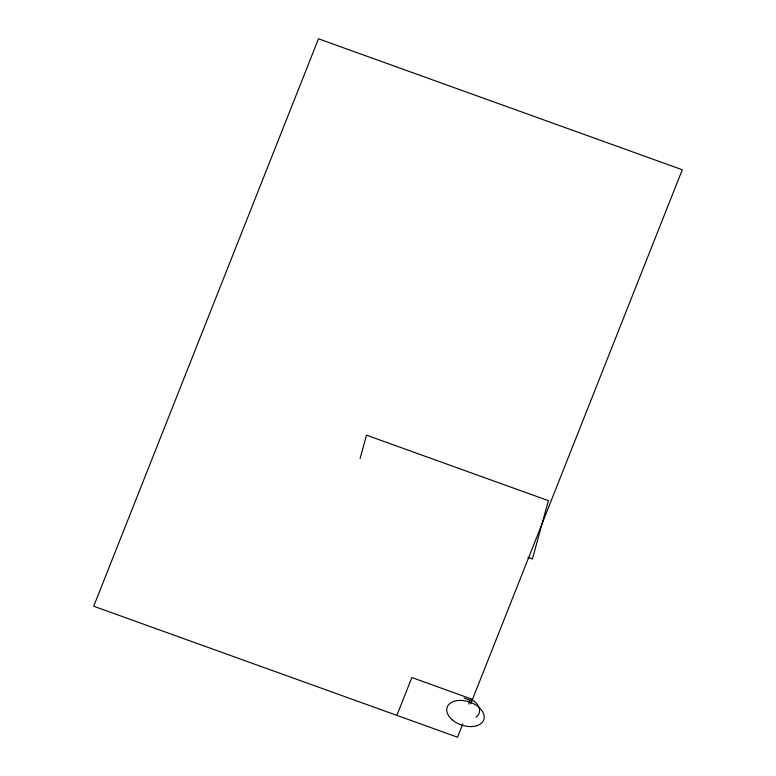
<?xml version="1.0" encoding="UTF-8"?>
<svg xmlns="http://www.w3.org/2000/svg" width="776" height="776" viewBox="0 0 776 776"><rect width="100%" height="100%" fill="white"/><g stroke="black" fill="none" stroke-linecap="round" stroke-linejoin="round"><path stroke-width="1.16" d="M360.093 458.509L366.495 435.161L548.389 500.646L532.404 559.011L527.855 557.381M396.875 715.375L411.852 677.545L472.487 699.37M468.675 704.007L470.169 700.224L464.106 698.041M462.797 723.853L457.5 737.2L93.712 606.24L318.5 38.8L682.288 169.76L470.722 703.822M470.266 699.273A12.891 10.001 21.6 0 1 475.979 717.276M452.495 720.05A19.342 12.193 18.6 0 0 483.671 720.041A19.342 12.193 18.6 0 0 460.284 700.388A19.342 12.193 18.6 0 0 452.495 720.05"/></g></svg>
